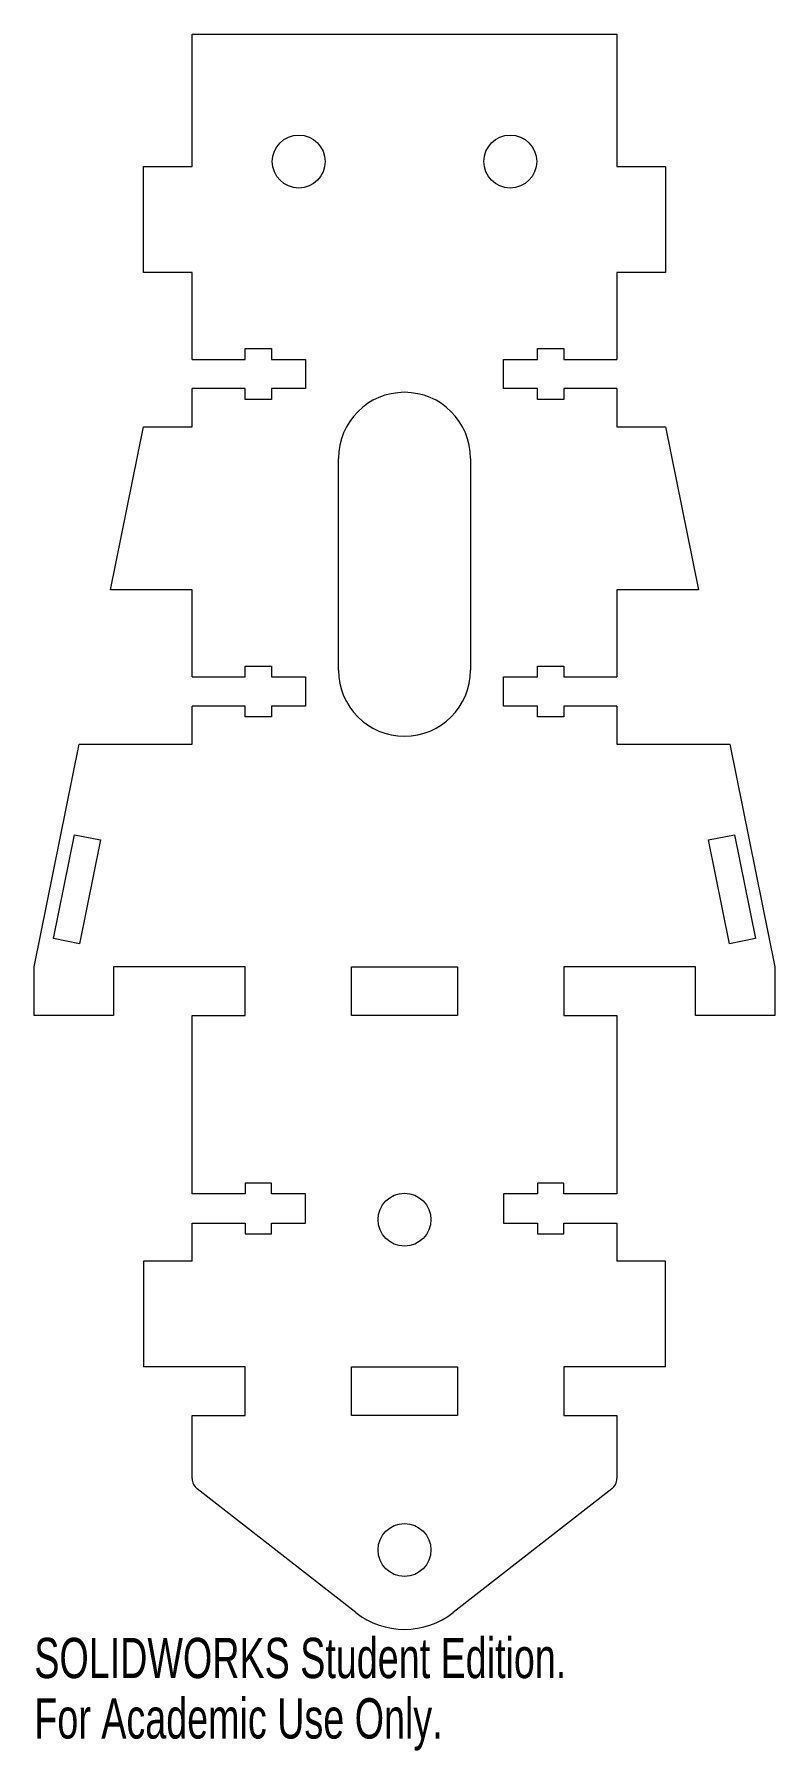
# Model space of a CAD drawing. Header units: inches. Extents: x -1.75 to 1.75, y -4.76 to 3.36.
import ezdxf

# ---------------------------------------------------------------- set-up
doc = ezdxf.new("R2010")
doc.units = ezdxf.units.IN
doc.header["$MEASUREMENT"] = 0
doc.styles.add('SLDTEXTSTYLE0', font='TXT', dxfattribs={"width": 0.7})

msp = doc.modelspace()

# ---------------------------------------------------------------- linework, layer by layer
at = {"color": 7, "linetype": 'Continuous', "lineweight": 15}
for p, q in [((-1.0039, 3.355), (1.0039, 3.355)), ((-1.0039, 2.73), (-1.0039, 3.355)), ((1.0039, 3.355), (1.0039, 2.73)), ((-1.2339, 2.73), (-1.0039, 2.73)), ((-1.2339, 2.23), (-1.2339, 2.73)), ((1.0039, 2.73), (1.2339, 2.73)), ((1.2339, 2.73), (1.2339, 2.23)), ((-1.0039, 2.23), (-1.2339, 2.23)), ((-1.0039, 1.819), (-1.0039, 2.23)), ((1.0039, 2.23), (1.0039, 1.819)), ((1.2339, 2.23), (1.0039, 2.23)), ((-0.7539, 1.819), (-0.7539, 1.87)), ((-0.7539, 1.87), (-0.6289, 1.87)), ((-0.6289, 1.87), (-0.6289, 1.819)), ((0.6289, 1.819), (0.6289, 1.87)), ((0.6289, 1.87), (0.7539, 1.87)), ((0.7539, 1.87), (0.7539, 1.819)), ((-1.0039, 1.819), (-0.7539, 1.819)), ((-0.6289, 1.819), (-0.4682, 1.819)), ((-0.4682, 1.819), (-0.4682, 1.681)), ((0.4682, 1.681), (0.4682, 1.819)), ((0.4682, 1.819), (0.6289, 1.819)), ((0.7539, 1.819), (1.0039, 1.819)), ((-0.7539, 1.681), (-1.0039, 1.681)), ((-1.0039, 1.5), (-1.0039, 1.681)), ((-0.7539, 1.63), (-0.7539, 1.681)), ((-0.6289, 1.63), (-0.7539, 1.63)), ((-0.4682, 1.681), (-0.6289, 1.681)), ((-0.6289, 1.681), (-0.6289, 1.63)), ((0.6289, 1.681), (0.4682, 1.681)), ((0.6289, 1.63), (0.6289, 1.681)), ((0.7539, 1.63), (0.6289, 1.63)), ((1.0039, 1.681), (0.7539, 1.681)), ((0.7539, 1.681), (0.7539, 1.63)), ((1.0039, 1.681), (1.0039, 1.5)), ((-1.3896, 0.73), (-1.2339, 1.5)), ((-1.2339, 1.5), (-1.0039, 1.5)), ((1.0039, 1.5), (1.2339, 1.5)), ((1.2339, 1.5), (1.3896, 0.73)), ((-0.3125, 0.3508), (-0.3125, 1.3508)), ((0.3125, 1.3508), (0.3125, 0.3508)), ((-1.0039, 0.73), (-1.3896, 0.73)), ((-1.0039, 0.319), (-1.0039, 0.73)), ((1.0039, 0.73), (1.0039, 0.319)), ((1.3896, 0.73), (1.0039, 0.73)), ((-0.7539, 0.319), (-0.7539, 0.37)), ((-0.7539, 0.37), (-0.6289, 0.37)), ((-0.6289, 0.37), (-0.6289, 0.319)), ((0.6289, 0.319), (0.6289, 0.37)), ((0.6289, 0.37), (0.7539, 0.37)), ((0.7539, 0.37), (0.7539, 0.319)), ((-1.0039, 0.319), (-0.7539, 0.319)), ((-0.6289, 0.319), (-0.4682, 0.319)), ((-0.4682, 0.319), (-0.4682, 0.181)), ((0.4682, 0.181), (0.4682, 0.319)), ((0.4682, 0.319), (0.6289, 0.319)), ((0.7539, 0.319), (1.0039, 0.319)), ((-0.7539, 0.181), (-1.0039, 0.181)), ((-1.0039, 0), (-1.0039, 0.181)), ((-0.7539, 0.13), (-0.7539, 0.181)), ((-0.4682, 0.181), (-0.6289, 0.181)), ((-0.6289, 0.181), (-0.6289, 0.13)), ((0.6289, 0.181), (0.4682, 0.181)), ((0.6289, 0.13), (0.6289, 0.181)), ((1.0039, 0.181), (0.7539, 0.181)), ((0.7539, 0.181), (0.7539, 0.13)), ((1.0039, 0.181), (1.0039, 0)), ((-0.6289, 0.13), (-0.7539, 0.13)), ((0.7539, 0.13), (0.6289, 0.13)), ((-1.75, -1.0521), (-1.5372, 0)), ((-1.5372, 0), (-1.0039, 0)), ((1.0039, 0), (1.5372, 0)), ((1.5372, 0), (1.75, -1.0521)), ((-1.659, -0.9172), (-1.5599, -0.4271)), ((-1.5599, -0.4271), (-1.4373, -0.4519)), ((-1.4373, -0.4519), (-1.5364, -0.942)), ((1.4373, -0.4519), (1.5599, -0.4271)), ((1.5364, -0.942), (1.4373, -0.4519)), ((1.5599, -0.4271), (1.659, -0.9172)), ((-1.5364, -0.942), (-1.659, -0.9172)), ((1.659, -0.9172), (1.5364, -0.942)), ((-1.75, -1.2821), (-1.75, -1.0521)), ((-1.375, -1.0521), (-1.375, -1.2821)), ((-0.7539, -1.0521), (-1.375, -1.0521)), ((-0.7539, -1.2821), (-0.7539, -1.0521)), ((-0.25, -1.2821), (-0.25, -1.0521)), ((-0.25, -1.0521), (0.25, -1.0521)), ((0.25, -1.0521), (0.25, -1.2821)), ((0.7539, -1.0521), (0.7539, -1.2821)), ((1.375, -1.0521), (0.7539, -1.0521)), ((1.375, -1.2821), (1.375, -1.0521)), ((1.75, -1.0521), (1.75, -1.2821)), ((-1.375, -1.2821), (-1.75, -1.2821)), ((-1.0039, -1.2821), (-0.7539, -1.2821)), ((-1.0039, -2.1243), (-1.0039, -1.2821)), ((0.25, -1.2821), (-0.25, -1.2821)), ((0.7539, -1.2821), (1.0039, -1.2821)), ((1.0039, -1.2821), (1.0039, -2.1243)), ((1.75, -1.2821), (1.375, -1.2821)), ((-0.7539, -2.0733), (-0.7539, -2.1243)), ((-0.6289, -2.0733), (-0.7539, -2.0733)), ((-0.6289, -2.1243), (-0.6289, -2.0733)), ((0.6289, -2.0733), (0.6289, -2.1243)), ((0.7539, -2.0733), (0.6289, -2.0733)), ((0.7539, -2.1243), (0.7539, -2.0733)), ((-0.7539, -2.1243), (-1.0039, -2.1243)), ((-0.4682, -2.1243), (-0.6289, -2.1243)), ((-0.4682, -2.2623), (-0.4682, -2.1243)), ((0.4682, -2.1243), (0.4682, -2.2623)), ((0.6289, -2.1243), (0.4682, -2.1243)), ((1.0039, -2.1243), (0.7539, -2.1243)), ((-1.0039, -2.2623), (-0.7539, -2.2623)), ((-1.0039, -2.4421), (-1.0039, -2.2623)), ((-0.7539, -2.2623), (-0.7539, -2.3133)), ((-0.6289, -2.2623), (-0.4682, -2.2623)), ((-0.6289, -2.3133), (-0.6289, -2.2623)), ((0.4682, -2.2623), (0.6289, -2.2623)), ((0.6289, -2.2623), (0.6289, -2.3133)), ((0.7539, -2.2623), (1.0039, -2.2623)), ((0.7539, -2.3133), (0.7539, -2.2623)), ((1.0039, -2.2623), (1.0039, -2.4421)), ((-0.7539, -2.3133), (-0.6289, -2.3133)), ((0.6289, -2.3133), (0.7539, -2.3133)), ((-1.0039, -2.4421), (-1.2339, -2.4421)), ((-1.2339, -2.4421), (-1.2339, -2.9421)), ((1.2339, -2.4421), (1.0039, -2.4421)), ((1.2339, -2.9421), (1.2339, -2.4421)), ((-0.7539, -2.9421), (-1.2339, -2.9421)), ((-0.7539, -3.1721), (-0.7539, -2.9421)), ((-0.25, -3.1721), (-0.25, -2.9421)), ((-0.25, -2.9421), (0.25, -2.9421)), ((0.25, -2.9421), (0.25, -3.1721)), ((0.7539, -2.9421), (0.7539, -3.1721)), ((1.2339, -2.9421), (0.7539, -2.9421)), ((-1.0039, -3.1721), (-0.7539, -3.1721)), ((-1.0039, -3.4695), (-1.0039, -3.1721)), ((0.25, -3.1721), (-0.25, -3.1721)), ((0.7539, -3.1721), (1.0039, -3.1721)), ((1.0039, -3.1721), (1.0039, -3.4695)), ((-0.2306, -4.1029), (-0.9799, -3.5188)), ((0.9799, -3.5188), (0.2306, -4.1029))]:
    msp.add_line(p, q, dxfattribs=at)
for centre in [(-0.5, 2.7538), (0.5, 2.7538), (0, -2.2462), (0, -3.8071)]:
    msp.add_circle(centre, 0.125, dxfattribs=at)
for centre, radius, start, end in [((0, 1.3508), 0.3125, 0, 180), ((0, 0.3508), 0.3125, 180, 0), ((-0.9414, -3.4695), 0.0625, 180, 232.06192), ((0.9414, -3.4695), 0.0625, 307.93808, 0), ((0, -3.8071), 0.375, 232.06192, 307.93808)]:
    msp.add_arc(centre, radius, start, end, dxfattribs=at)

# ---------------------------------------------------------------- texts
at = {"color": 7, "linetype": 'Continuous', "char_height": 0.1903, "attachment_point": 1, "style": 'SLDTEXTSTYLE0'}
for s, insert in [('SOLIDWORKS Student Edition.', (-1.75, -4.2223)), ('For Academic Use Only.', (-1.75, -4.5077))]:
    msp.add_mtext(s, dxfattribs=dict(at, insert=insert))

doc.saveas('drawing.dxf')
